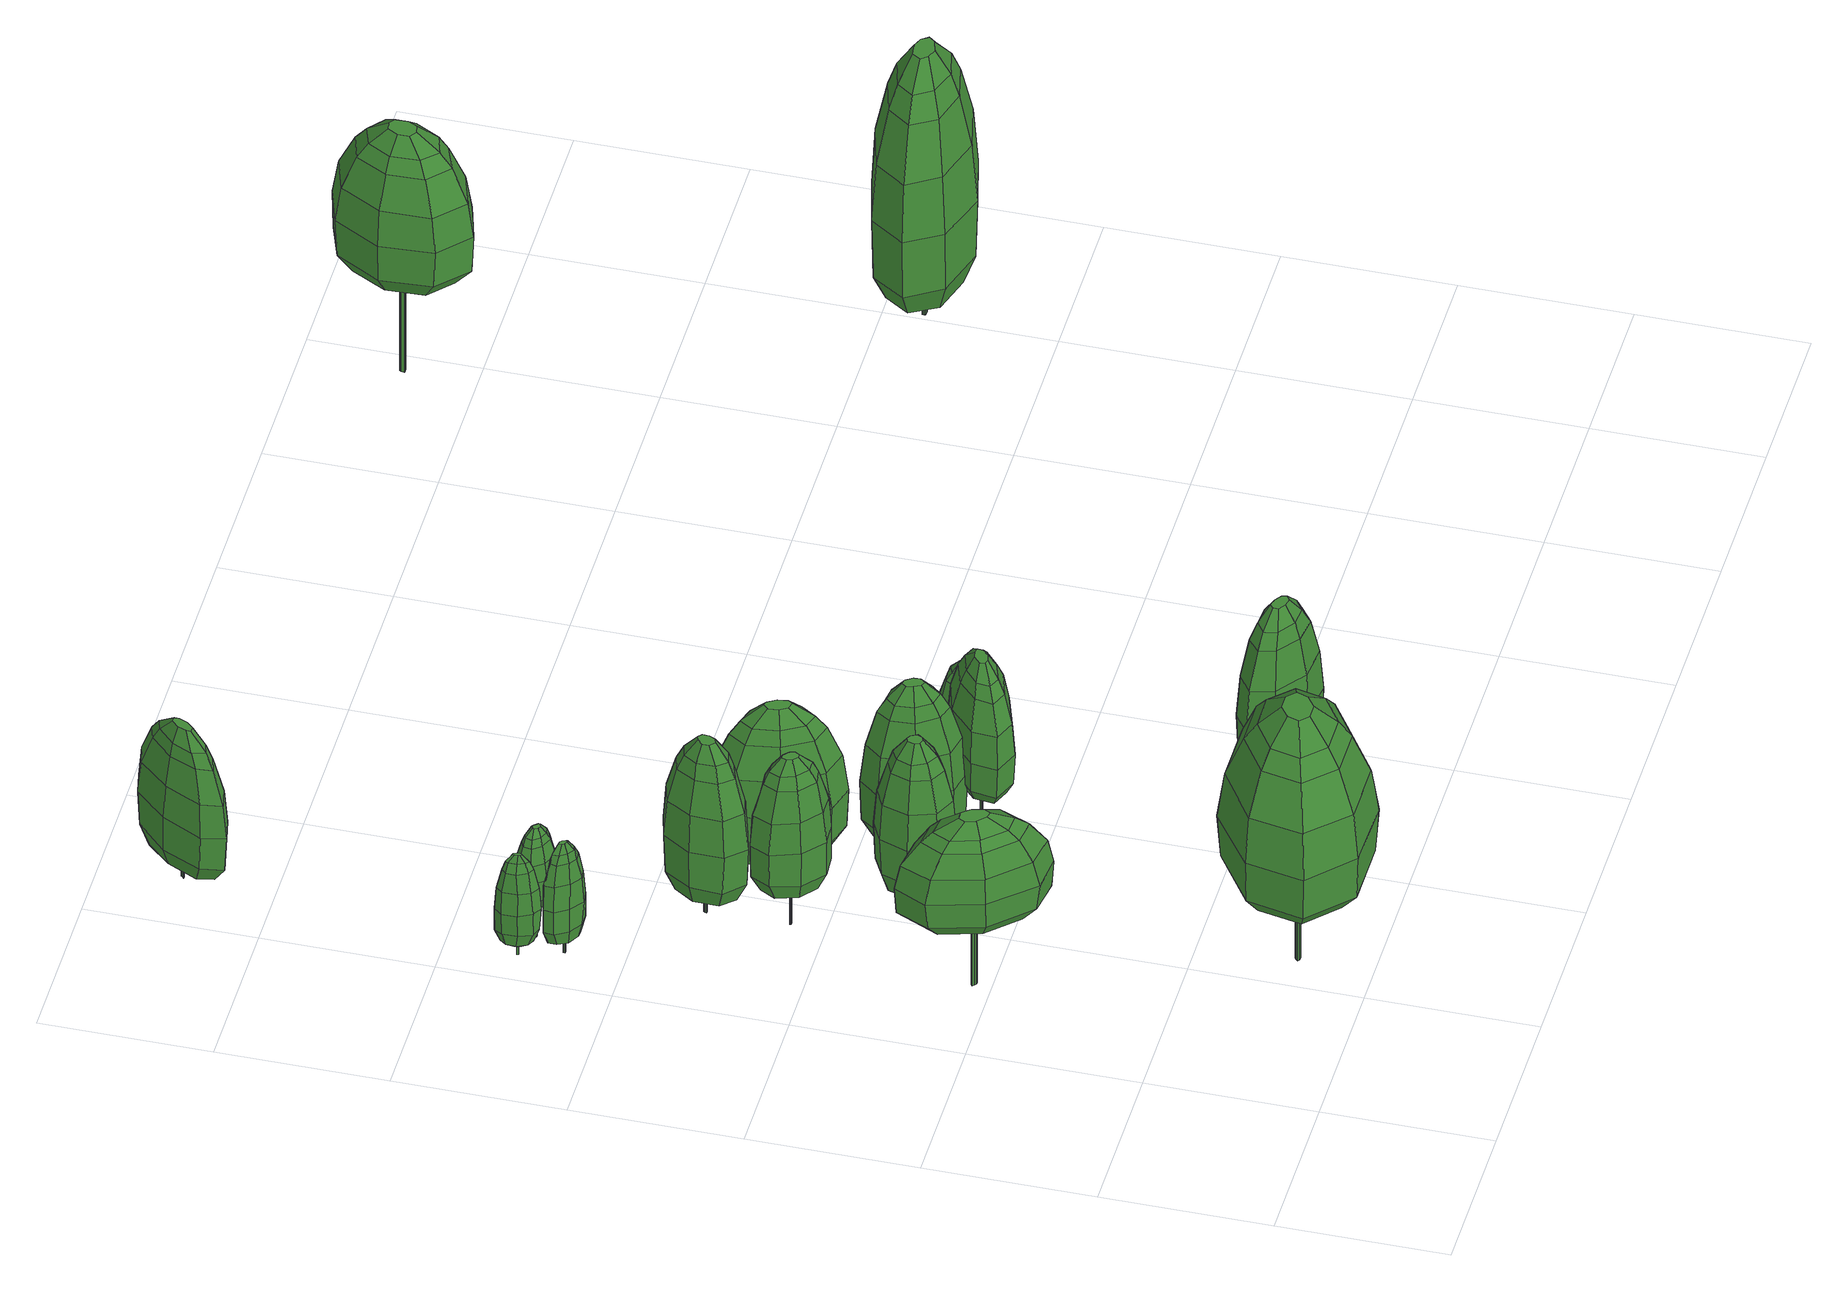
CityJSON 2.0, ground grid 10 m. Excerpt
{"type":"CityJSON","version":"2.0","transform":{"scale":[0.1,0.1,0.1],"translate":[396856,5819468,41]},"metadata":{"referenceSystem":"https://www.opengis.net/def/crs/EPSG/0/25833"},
"CityObjects":{
"tree1":{"type":"SolitaryVegetationObject","attributes":{"h_crown":7.55,"h_trunk":4.5,"X":396861.57,"Y":5819488.93,"Z":42.04,"height":12.05,"crownDiameter":7.1},"geometry":[{"type":"MultiSurface","lod":"2","boundaries":[[[0,1,2,3]],[[1,4,5,2]],[[6,7,8,9]],[[10,11,6,12]],[[13,14,4,1]],[[15,16,17,18]],[[19,18,10,20]],[[16,21,22,17]],[[23,24,16,15]],[[25,13,1,0]],[[14,9,26,4]],[[27,19,20,28]],[[29,30,31,32]],[[8,33,29,34]],[[35,36,37,38]],[[36,39,40,37]],[[38,37,41,42]],[[43,44,39,36]],[[45,46,47,48]],[[11,49,7,6]],[[49,38,42,7]],[[50,51,43,52]],[[7,42,33,8]],[[33,53,30,29]],[[12,6,9,14]],[[4,26,54,5]],[[44,48,27,39]],[[55,45,48,44]],[[42,41,53,33]],[[34,29,32,56]],[[22,35,38,49]],[[57,0,3,58]],[[48,47,19,27]],[[59,50,52,21]],[[60,12,14,13]],[[21,52,35,22]],[[28,20,60,61]],[[40,28,61,62]],[[41,62,63,53]],[[53,63,57,30]],[[30,57,58,31]],[[61,60,13,25]],[[37,40,62,41]],[[46,23,15,47]],[[24,59,21,16]],[[51,55,44,43]],[[63,25,0,57]],[[54,56,32,31,58,3,2,5],[64,65,66,67,68,69,70,71]],[[52,43,36,35]],[[59,24,23,46,45,55,51,50]],[[62,61,25,63]],[[20,10,12,60]],[[71,72,73,64]],[[70,74,72,71]],[[67,75,76,68]],[[66,77,75,67]],[[72,74,78,76,75,77,79,73]],[[64,73,79,65]],[[69,78,74,70]],[[65,79,77,66]],[[68,76,78,69]],[[39,27,28,40]],[[17,22,49,11]],[[9,8,34,26]],[[47,15,18,19]],[[18,17,11,10]],[[26,34,56,54]]]}]},
"tree2":{"type":"SolitaryVegetationObject","attributes":{"h_crown":13,"h_trunk":5.01,"X":396868.35,"Y":5819472.35,"Z":41.76,"height":18.01,"crownDiameter":10.18},"geometry":[{"type":"MultiSurface","lod":"2","boundaries":[[[80,81,82,83]],[[84,85,86,87]],[[88,89,90,91]],[[92,93,89,88]],[[94,95,96,97]],[[98,99,100,101]],[[102,103,104,105]],[[101,100,106,107]],[[108,109,98,110]],[[109,111,99,98]],[[83,82,112,85]],[[113,114,115,116]],[[107,106,102,117]],[[118,110,119,120]],[[121,122,81,80]],[[91,90,121,114]],[[123,91,114,113]],[[124,84,87,125]],[[126,127,84,124]],[[128,123,113,129]],[[99,130,128,100]],[[131,132,133,130]],[[134,105,135,95]],[[129,113,116,103]],[[116,115,127,126]],[[105,104,136,135]],[[120,119,137,122]],[[85,112,138,86]],[[93,139,118,89]],[[114,121,80,115]],[[115,80,83,127]],[[135,136,140,141]],[[133,88,91,123]],[[100,128,129,106]],[[127,83,85,84]],[[130,133,123,128]],[[90,120,122,121]],[[119,101,107,137]],[[117,102,105,134]],[[142,134,95,94]],[[136,124,125,140]],[[122,137,143,81]],[[137,107,117,143]],[[125,87,86,138,97,96,141,140],[144,145,146,147,148,149,150,151]],[[106,129,103,102]],[[143,117,134,142]],[[139,108,110,118]],[[81,143,142,82]],[[92,132,131,111,109,108,139,93]],[[89,118,120,90]],[[132,92,88,133]],[[112,94,97,138]],[[95,135,141,96]],[[103,116,126,104]],[[82,142,94,112]],[[111,131,130,99]],[[104,126,124,136]],[[110,98,101,119]],[[152,153,154,155,156,157,158,159]],[[151,152,159,144]],[[150,153,152,151]],[[149,154,153,150]],[[148,155,154,149]],[[147,156,155,148]],[[146,157,156,147]],[[145,158,157,146]],[[144,159,158,145]]]}]},
"tree3":{"type":"SolitaryVegetationObject","attributes":{"h_crown":6.6,"h_trunk":0.68,"X":396857.59,"Y":5819513.77,"Z":42.16,"height":7.28,"crownDiameter":1.93},"geometry":[{"type":"MultiSurface","lod":"2","boundaries":[[[160,161,162,163]],[[164,165,166,167]],[[168,169,170,171]],[[172,168,171,173]],[[167,166,174,175]],[[176,177,168,172]],[[171,170,178,179]],[[173,171,179,180]],[[181,182,183,184]],[[185,181,184,165]],[[180,179,181,185]],[[186,187,188,189]],[[184,183,187,186]],[[165,184,186,166]],[[190,172,173,191]],[[192,164,167,193]],[[191,173,180,194]],[[166,186,189,174]],[[194,180,185,195]],[[196,197,198,199]],[[198,195,164,192]],[[200,176,172,190]],[[199,198,192,201]],[[201,192,193,202]],[[177,203,169,168]],[[193,167,175,204]],[[205,206,207,208]],[[209,201,202,210]],[[211,199,201,209]],[[210,202,212,213]],[[208,207,197,196]],[[203,177,176,200,214,215,216,217]],[[218,196,199,211]],[[202,193,204,212]],[[215,214,206,205]],[[178,219,220,182]],[[197,194,195,198]],[[214,200,190,206]],[[206,190,191,207]],[[170,221,219,178]],[[169,222,221,170]],[[207,191,194,197]],[[203,217,222,169]],[[182,220,223,183]],[[224,208,196,218]],[[225,205,208,224]],[[220,211,209,223]],[[195,185,165,164]],[[223,209,210,226]],[[219,218,211,220]],[[179,178,182,181]],[[187,226,227,188]],[[226,210,213,227]],[[183,223,226,187]],[[221,224,218,219]],[[217,216,225,222]],[[189,188,227,213,212,204,175,174]],[[216,215,205,225]],[[222,225,224,221]]]}]},
"tree4":{"type":"SolitaryVegetationObject","attributes":{"h_crown":6.8,"h_trunk":1.1,"X":396858.52,"Y":5819511.37,"Z":42.11,"height":7.9,"crownDiameter":2.08},"geometry":[{"type":"MultiSurface","lod":"2","boundaries":[[[228,229,230,231]],[[232,231,230,233]],[[234,229,228,235]],[[235,228,231,232]],[[233,230,229,234]],[[236,237,238,239]],[[240,241,242,243]],[[244,240,243,245]],[[239,238,246,247]],[[248,249,240,244]],[[243,242,250,251]],[[245,243,251,252]],[[253,254,255,256]],[[257,253,256,237]],[[252,251,253,257]],[[258,259,260,261]],[[256,255,259,258]],[[237,256,258,238]],[[262,244,245,263]],[[264,236,239,265]],[[263,245,252,266]],[[238,258,261,246]],[[266,252,257,267]],[[268,269,270,271]],[[270,267,236,264]],[[272,248,244,262]],[[271,270,264,273]],[[273,264,265,274]],[[249,275,241,240]],[[265,239,247,276]],[[277,278,279,280]],[[281,273,274,282]],[[283,271,273,281]],[[282,274,284,285]],[[280,279,269,268]],[[275,249,248,272,286,287,288,289]],[[290,268,271,283]],[[274,265,276,284]],[[287,286,278,277]],[[250,291,292,254]],[[269,266,267,270]],[[286,272,262,278]],[[278,262,263,279]],[[242,293,291,250]],[[241,294,293,242]],[[279,263,266,269]],[[275,289,294,241]],[[254,292,295,255]],[[296,280,268,290]],[[297,277,280,296]],[[292,283,281,295]],[[267,257,237,236]],[[295,281,282,298]],[[291,290,283,292]],[[251,250,254,253]],[[259,298,299,260]],[[298,282,285,299]],[[255,295,298,259]],[[293,296,290,291]],[[289,288,297,294]],[[261,260,299,285,284,276,247,246],[233,234,235,232]],[[288,287,277,297]],[[294,297,296,293]]]}]},
"tree5":{"type":"SolitaryVegetationObject","attributes":{"h_crown":5.58,"h_trunk":2.33,"X":396859.33,"Y":5819513.14,"Z":42.19,"height":7.91,"crownDiameter":2.29},"geometry":[{"type":"MultiSurface","lod":"2","boundaries":[[[300,301,302,303]],[[304,305,306,307]],[[308,309,310,311]],[[312,313,309,308]],[[314,315,316,317]],[[318,319,320,321]],[[322,323,324,325]],[[321,320,326,327]],[[328,329,318,330]],[[329,331,319,318]],[[303,302,332,305]],[[333,334,335,336]],[[327,326,322,337]],[[338,330,339,340]],[[341,342,301,300]],[[311,310,341,334]],[[343,311,334,333]],[[344,304,307,345]],[[346,347,304,344]],[[348,343,333,349]],[[319,350,348,320]],[[351,352,353,350]],[[354,325,355,315]],[[349,333,336,323]],[[336,335,347,346]],[[325,324,356,355]],[[340,339,357,342]],[[305,332,358,306]],[[313,359,338,309]],[[334,341,300,335]],[[335,300,303,347]],[[355,356,360,361]],[[353,308,311,343]],[[320,348,349,326]],[[347,303,305,304]],[[350,353,343,348]],[[310,340,342,341]],[[339,321,327,357]],[[337,322,325,354]],[[362,354,315,314]],[[356,344,345,360]],[[342,357,363,301]],[[357,327,337,363]],[[345,307,306,358,317,316,361,360],[364,365,366,367]],[[326,349,323,322]],[[363,337,354,362]],[[359,328,330,338]],[[301,363,362,302]],[[312,352,351,331,329,328,359,313]],[[309,338,340,310]],[[352,312,308,353]],[[332,314,317,358]],[[315,355,361,316]],[[323,336,346,324]],[[302,362,314,332]],[[331,351,350,319]],[[324,346,344,356]],[[330,318,321,339]],[[368,369,370,371]],[[367,368,371,364]],[[366,369,368,367]],[[365,370,369,366]],[[364,371,370,365]]]}]},
"tree6":{"type":"SolitaryVegetationObject","attributes":{"h_crown":9.07,"h_trunk":2.97,"X":396864.07,"Y":5819499.95,"Z":42,"height":12.03,"crownDiameter":4.07},"geometry":[{"type":"MultiSurface","lod":"2","boundaries":[[[372,373,374,375]],[[376,377,378,379]],[[380,381,382,383]],[[384,385,386,387]],[[388,389,385,384]],[[390,391,389,388]],[[392,393,394,395]],[[396,397,398,399]],[[382,400,401,402]],[[394,403,404,405]],[[402,401,393,392]],[[406,383,407,408]],[[375,374,409,377]],[[386,410,373,372]],[[381,411,400,382]],[[412,387,413,414]],[[413,372,375,415]],[[408,407,416,410]],[[387,386,372,413]],[[391,417,406,389]],[[377,409,418,378]],[[415,375,377,376]],[[385,408,410,386]],[[419,388,384,420]],[[405,404,421,422]],[[423,412,414,403]],[[422,421,424,425]],[[414,413,415,426]],[[401,427,423,393]],[[428,419,420,427]],[[420,384,387,412]],[[427,420,412,423]],[[429,376,379,430]],[[426,415,376,429]],[[400,428,427,401]],[[431,432,419,428]],[[433,405,422,397]],[[404,426,429,421]],[[403,414,426,404]],[[421,429,430,424]],[[383,382,402,407]],[[407,402,392,416]],[[397,422,425,398]],[[410,416,434,373]],[[432,390,388,419]],[[395,394,405,433]],[[434,395,433,435]],[[393,423,403,394]],[[374,435,396,409]],[[435,433,397,396]],[[373,434,435,374]],[[409,396,399,418]],[[411,431,428,400]],[[416,392,395,434]],[[390,432,431,411,381,380,417,391]],[[389,406,408,385]],[[430,379,378,418,399,398,425,424],[436,437,438,439]],[[417,380,383,406]],[[436,440,441,437]],[[439,442,440,436]],[[438,443,442,439]],[[443,441,440,442]],[[437,441,443,438]]]}]},
"tree7":{"type":"SolitaryVegetationObject","attributes":{"h_crown":12.15,"h_trunk":0.14,"X":396863.81,"Y":5819504.68,"Z":42.06,"height":12.29,"crownDiameter":4.6},"geometry":[{"type":"MultiSurface","lod":"2","boundaries":[[[444,445,446,447,448]],[[449,447,446,450]],[[451,448,447,449]],[[450,446,445,452]],[[453,444,448,451]],[[452,445,444,453]],[[454,455,456,457]],[[458,459,460,461]],[[462,458,461,463]],[[457,456,464,465]],[[466,467,458,462]],[[461,460,468,469]],[[463,461,469,470]],[[471,472,473,474]],[[475,471,474,455]],[[470,469,471,475]],[[476,477,478,479]],[[474,473,477,476]],[[455,474,476,456]],[[480,462,463,481]],[[482,454,457,483]],[[481,463,470,484]],[[456,476,479,464]],[[484,470,475,485]],[[486,487,488,489]],[[488,485,454,482]],[[490,466,462,480]],[[489,488,482,491]],[[491,482,483,492]],[[467,493,459,458]],[[483,457,465,494]],[[495,496,497,498]],[[499,491,492,500]],[[501,489,491,499]],[[500,492,502,503]],[[498,497,487,486]],[[493,467,466,490,504,505,506,507]],[[508,486,489,501]],[[492,483,494,502]],[[505,504,496,495]],[[468,509,510,472]],[[487,484,485,488]],[[504,490,480,496]],[[496,480,481,497]],[[460,511,509,468]],[[459,512,511,460]],[[497,481,484,487]],[[493,507,512,459]],[[472,510,513,473]],[[514,498,486,508]],[[515,495,498,514]],[[510,501,499,513]],[[485,475,455,454]],[[513,499,500,516]],[[509,508,501,510]],[[469,468,472,471]],[[477,516,517,478]],[[516,500,503,517]],[[473,513,516,477]],[[511,514,508,509]],[[507,506,515,512]],[[479,478,517,503,502,494,465,464],[449,450,452,453,451]],[[506,505,495,515]],[[512,515,514,511]]]}]},
"tree8":{"type":"SolitaryVegetationObject","attributes":{"h_crown":11.42,"h_trunk":0.42,"X":396867.36,"Y":5819493.74,"Z":41.92,"height":11.84,"crownDiameter":4.31},"geometry":[{"type":"MultiSurface","lod":"2","boundaries":[[[518,519,520,521,522]],[[523,521,520,524]],[[525,522,521,523]],[[526,519,518,527]],[[527,518,522,525]],[[524,520,519,526]],[[528,529,530,531]],[[532,533,534,535]],[[536,532,535,537]],[[531,530,538,539]],[[540,541,532,536]],[[535,534,542,543]],[[537,535,543,544]],[[545,546,547,548]],[[549,545,548,529]],[[544,543,545,549]],[[550,551,552,553]],[[548,547,551,550]],[[529,548,550,530]],[[554,536,537,555]],[[556,528,531,557]],[[555,537,544,558]],[[530,550,553,538]],[[558,544,549,559]],[[560,561,562,563]],[[562,559,528,556]],[[564,540,536,554]],[[563,562,556,565]],[[565,556,557,566]],[[541,567,533,532]],[[557,531,539,568]],[[569,570,571,572]],[[573,565,566,574]],[[575,563,565,573]],[[574,566,576,577]],[[572,571,561,560]],[[567,541,540,564,578,579,580,581]],[[582,560,563,575]],[[566,557,568,576]],[[579,578,570,569]],[[542,583,584,546]],[[561,558,559,562]],[[578,564,554,570]],[[570,554,555,571]],[[534,585,583,542]],[[533,586,585,534]],[[571,555,558,561]],[[567,581,586,533]],[[546,584,587,547]],[[588,572,560,582]],[[589,569,572,588]],[[584,575,573,587]],[[559,549,529,528]],[[587,573,574,590]],[[583,582,575,584]],[[543,542,546,545]],[[551,590,591,552]],[[590,574,577,591]],[[547,587,590,551]],[[585,588,582,583]],[[581,580,589,586]],[[553,552,591,577,576,568,539,538],[525,523,524,526,527]],[[580,579,569,589]],[[586,589,588,585]]]}]},
"tree9":{"type":"SolitaryVegetationObject","attributes":{"h_crown":10.66,"h_trunk":2.84,"X":396866.33,"Y":5819501.28,"Z":42.1,"height":13.5,"crownDiameter":6.11},"geometry":[{"type":"MultiSurface","lod":"2","boundaries":[[[592,593,594,595]],[[596,597,598,599]],[[600,601,602,603]],[[604,605,606,607]],[[608,609,605,604]],[[610,611,609,608]],[[612,613,614,615]],[[616,617,618,619]],[[602,620,621,622]],[[614,623,624,625]],[[622,621,613,612]],[[626,603,627,628]],[[595,594,629,597]],[[606,630,593,592]],[[601,631,620,602]],[[632,607,633,634]],[[633,592,595,635]],[[628,627,636,630]],[[607,606,592,633]],[[611,637,626,609]],[[597,629,638,598]],[[635,595,597,596]],[[605,628,630,606]],[[639,608,604,640]],[[625,624,641,642]],[[643,632,634,623]],[[642,641,644,645]],[[634,633,635,646]],[[621,647,643,613]],[[648,639,640,647]],[[640,604,607,632]],[[647,640,632,643]],[[649,596,599,650]],[[646,635,596,649]],[[620,648,647,621]],[[651,652,639,648]],[[653,625,642,617]],[[624,646,649,641]],[[623,634,646,624]],[[641,649,650,644]],[[603,602,622,627]],[[627,622,612,636]],[[617,642,645,618]],[[630,636,654,593]],[[652,610,608,639]],[[615,614,625,653]],[[654,615,653,655]],[[613,643,623,614]],[[594,655,616,629]],[[655,653,617,616]],[[593,654,655,594]],[[629,616,619,638]],[[631,651,648,620]],[[636,612,615,654]],[[610,652,651,631,601,600,637,611]],[[609,626,628,605]],[[650,599,598,638,619,618,645,644],[656,657,658,659,660,661,662]],[[637,600,603,626]],[[657,663,664,658]],[[656,665,663,657]],[[659,666,667,660]],[[661,668,669,662]],[[669,668,667,666,664,663,665]],[[662,669,665,656]],[[660,667,668,661]],[[658,664,666,659]]]}]},
"tree10":{"type":"SolitaryVegetationObject","attributes":{"h_crown":9.51,"h_trunk":1.4,"X":396859.13,"Y":5819533.1,"Z":42.48,"height":10.9,"crownDiameter":5.07},"geometry":[{"type":"MultiSurface","lod":"2","boundaries":[[[670,671,672,673,674]],[[675,674,673,676]],[[676,673,672,677]],[[677,672,671,678]],[[679,670,674,675]],[[678,671,670,679]],[[680,681,682,683]],[[684,685,686,687]],[[688,684,687,689]],[[683,682,690,691]],[[692,693,684,688]],[[687,686,694,695]],[[689,687,695,696]],[[697,698,699,700]],[[701,697,700,681]],[[696,695,697,701]],[[702,703,704,705]],[[700,699,703,702]],[[681,700,702,682]],[[706,688,689,707]],[[708,680,683,709]],[[707,689,696,710]],[[682,702,705,690]],[[710,696,701,711]],[[712,713,714,715]],[[714,711,680,708]],[[716,692,688,706]],[[715,714,708,717]],[[717,708,709,718]],[[693,719,685,684]],[[709,683,691,720]],[[721,722,723,724]],[[725,717,718,726]],[[727,715,717,725]],[[726,718,728,729]],[[724,723,713,712]],[[719,693,692,716,730,731,732,733]],[[734,712,715,727]],[[718,709,720,728]],[[731,730,722,721]],[[694,735,736,698]],[[713,710,711,714]],[[730,716,706,722]],[[722,706,707,723]],[[686,737,735,694]],[[685,738,737,686]],[[723,707,710,713]],[[719,733,738,685]],[[698,736,739,699]],[[740,724,712,734]],[[741,721,724,740]],[[736,727,725,739]],[[711,701,681,680]],[[739,725,726,742]],[[735,734,727,736]],[[695,694,698,697]],[[703,742,743,704]],[[742,726,729,743]],[[699,739,742,703]],[[737,740,734,735]],[[733,732,741,738]],[[705,704,743,729,728,720,691,690],[675,676,677,678,679]],[[732,731,721,741]],[[738,741,740,737]]]}]},
"tree11":{"type":"SolitaryVegetationObject","attributes":{"h_crown":10.8,"h_trunk":1.89,"X":396871.12,"Y":5819494.81,"Z":41.96,"height":12.69,"crownDiameter":4.87},"geometry":[{"type":"MultiSurface","lod":"2","boundaries":[[[744,745,746,747,748,749]],[[750,748,747,751]],[[752,749,748,750]],[[751,747,746,753]],[[754,745,744,755]],[[755,744,749,752]],[[753,746,745,754]],[[756,757,758,759]],[[760,761,762,763]],[[764,760,763,765]],[[759,758,766,767]],[[768,769,760,764]],[[763,762,770,771]],[[765,763,771,772]],[[773,774,775,776]],[[777,773,776,757]],[[772,771,773,777]],[[778,779,780,781]],[[776,775,779,778]],[[757,776,778,758]],[[782,764,765,783]],[[784,756,759,785]],[[783,765,772,786]],[[758,778,781,766]],[[786,772,777,787]],[[788,789,790,791]],[[790,787,756,784]],[[792,768,764,782]],[[791,790,784,793]],[[793,784,785,794]],[[769,795,761,760]],[[785,759,767,796]],[[797,798,799,800]],[[801,793,794,802]],[[803,791,793,801]],[[802,794,804,805]],[[800,799,789,788]],[[795,769,768,792,806,807,808,809]],[[810,788,791,803]],[[794,785,796,804]],[[807,806,798,797]],[[770,811,812,774]],[[789,786,787,790]],[[806,792,782,798]],[[798,782,783,799]],[[762,813,811,770]],[[761,814,813,762]],[[799,783,786,789]],[[795,809,814,761]],[[774,812,815,775]],[[816,800,788,810]],[[817,797,800,816]],[[812,803,801,815]],[[787,777,757,756]],[[815,801,802,818]],[[811,810,803,812]],[[771,770,774,773]],[[779,818,819,780]],[[818,802,805,819]],[[775,815,818,779]],[[813,816,810,811]],[[809,808,817,814]],[[781,780,819,805,804,796,767,766],[752,750,751,753,754,755]],[[808,807,797,817]],[[814,817,816,813]]]}]},
"tree12":{"type":"SolitaryVegetationObject","attributes":{"h_crown":9.44,"h_trunk":3.48,"X":396873.85,"Y":5819491.66,"Z":41.95,"height":12.92,"crownDiameter":5.02},"geometry":[{"type":"MultiSurface","lod":"2","boundaries":[[[820,821,822,823]],[[824,825,826,827]],[[828,829,830,831]],[[832,833,829,828]],[[834,835,836,837]],[[838,839,840,841]],[[842,843,844,845]],[[841,840,846,847]],[[848,849,838,850]],[[849,851,839,838]],[[823,822,852,825]],[[853,854,855,856]],[[847,846,842,857]],[[858,850,859,860]],[[861,862,821,820]],[[831,830,861,854]],[[863,831,854,853]],[[864,824,827,865]],[[866,867,824,864]],[[868,863,853,869]],[[839,870,868,840]],[[871,872,873,870]],[[874,845,875,835]],[[869,853,856,843]],[[856,855,867,866]],[[845,844,876,875]],[[860,859,877,862]],[[825,852,878,826]],[[833,879,858,829]],[[854,861,820,855]],[[855,820,823,867]],[[875,876,880,881]],[[873,828,831,863]],[[840,868,869,846]],[[867,823,825,824]],[[870,873,863,868]],[[830,860,862,861]],[[859,841,847,877]],[[857,842,845,874]],[[882,874,835,834]],[[876,864,865,880]],[[862,877,883,821]],[[877,847,857,883]],[[865,827,826,878,837,836,881,880],[884,885,886,887,888,889,890]],[[846,869,843,842]],[[883,857,874,882]],[[879,848,850,858]],[[821,883,882,822]],[[832,872,871,851,849,848,879,833]],[[829,858,860,830]],[[872,832,828,873]],[[852,834,837,878]],[[835,875,881,836]],[[843,856,866,844]],[[822,882,834,852]],[[851,871,870,839]],[[844,866,864,876]],[[850,838,841,859]],[[891,892,893,894,895,896,897]],[[890,891,897,884]],[[889,892,891,890]],[[888,893,892,889]],[[887,894,893,888]],[[886,895,894,887]],[[885,896,895,886]],[[884,897,896,885]]]}]},
"tree13":{"type":"SolitaryVegetationObject","attributes":{"h_crown":12.24,"h_trunk":0.92,"X":396882.47,"Y":5819476.95,"Z":41.67,"height":13.16,"crownDiameter":5.13},"geometry":[{"type":"MultiSurface","lod":"2","boundaries":[[[898,899,900,901,902,903,904]],[[905,903,902,906]],[[907,904,903,905]],[[906,902,901,908]],[[909,900,899,910]],[[911,898,904,907]],[[910,899,898,911]],[[908,901,900,909]],[[912,913,914,915]],[[916,917,918,919]],[[920,916,919,921]],[[915,914,922,923]],[[924,925,916,920]],[[919,918,926,927]],[[921,919,927,928]],[[929,930,931,932]],[[933,929,932,913]],[[928,927,929,933]],[[934,935,936,937]],[[932,931,935,934]],[[913,932,934,914]],[[938,920,921,939]],[[940,912,915,941]],[[939,921,928,942]],[[914,934,937,922]],[[942,928,933,943]],[[944,945,946,947]],[[946,943,912,940]],[[948,924,920,938]],[[947,946,940,949]],[[949,940,941,950]],[[925,951,917,916]],[[941,915,923,952]],[[953,954,955,956]],[[957,949,950,958]],[[959,947,949,957]],[[958,950,960,961]],[[956,955,945,944]],[[951,925,924,948,962,963,964,965]],[[966,944,947,959]],[[950,941,952,960]],[[963,962,954,953]],[[926,967,968,930]],[[945,942,943,946]],[[962,948,938,954]],[[954,938,939,955]],[[918,969,967,926]],[[917,970,969,918]],[[955,939,942,945]],[[951,965,970,917]],[[930,968,971,931]],[[972,956,944,966]],[[973,953,956,972]],[[968,959,957,971]],[[943,933,913,912]],[[971,957,958,974]],[[967,966,959,968]],[[927,926,930,929]],[[935,974,975,936]],[[974,958,961,975]],[[931,971,974,935]],[[969,972,966,967]],[[965,964,973,970]],[[937,936,975,961,960,952,923,922],[907,905,906,908,909,910,911]],[[964,963,953,973]],[[970,973,972,969]]]}]},
"tree14":{"type":"SolitaryVegetationObject","attributes":{"h_crown":8.35,"h_trunk":0.17,"X":396877.53,"Y":5819493.47,"Z":42.59,"height":8.52,"crownDiameter":3.03},"geometry":[{"type":"MultiSurface","lod":"2","boundaries":[[[976,977,978,979]],[[980,979,978,981]],[[981,978,977,982]],[[982,977,976,983]],[[983,976,979,980]],[[984,985,986,987]],[[988,989,990,991]],[[992,988,991,993]],[[987,986,994,995]],[[996,997,988,992]],[[991,990,998,999]],[[993,991,999,1000]],[[1001,1002,1003,1004]],[[1005,1001,1004,985]],[[1000,999,1001,1005]],[[1006,1007,1008,1009]],[[1004,1003,1007,1006]],[[985,1004,1006,986]],[[1010,992,993,1011]],[[1012,984,987,1013]],[[1011,993,1000,1014]],[[986,1006,1009,994]],[[1014,1000,1005,1015]],[[1016,1017,1018,1019]],[[1018,1015,984,1012]],[[1020,996,992,1010]],[[1019,1018,1012,1021]],[[1021,1012,1013,1022]],[[997,1023,989,988]],[[1013,987,995,1024]],[[1025,1026,1027,1028]],[[1029,1021,1022,1030]],[[1031,1019,1021,1029]],[[1030,1022,1032,1033]],[[1028,1027,1017,1016]],[[1023,997,996,1020,1034,1035,1036,1037]],[[1038,1016,1019,1031]],[[1022,1013,1024,1032]],[[1035,1034,1026,1025]],[[998,1039,1040,1002]],[[1017,1014,1015,1018]],[[1034,1020,1010,1026]],[[1026,1010,1011,1027]],[[990,1041,1039,998]],[[989,1042,1041,990]],[[1027,1011,1014,1017]],[[1023,1037,1042,989]],[[1002,1040,1043,1003]],[[1044,1028,1016,1038]],[[1045,1025,1028,1044]],[[1040,1031,1029,1043]],[[1015,1005,985,984]],[[1043,1029,1030,1046]],[[1039,1038,1031,1040]],[[999,998,1002,1001]],[[1007,1046,1047,1008]],[[1046,1030,1033,1047]],[[1003,1043,1046,1007]],[[1041,1044,1038,1039]],[[1037,1036,1045,1042]],[[1009,1008,1047,1033,1032,1024,995,994],[981,982,983,980]],[[1036,1035,1025,1045]],[[1042,1045,1044,1041]]]}]},
"tree15":{"type":"SolitaryVegetationObject","attributes":{"h_crown":9.69,"h_trunk":7.72,"X":396903.51,"Y":5819531.94,"Z":42.81,"height":17.41,"crownDiameter":7.45},"geometry":[{"type":"MultiSurface","lod":"2","boundaries":[[[1048,1049,1050,1051]],[[1049,1052,1053,1050]],[[1054,1055,1056,1057]],[[1058,1059,1054,1060]],[[1061,1062,1052,1049]],[[1063,1064,1065,1066]],[[1067,1066,1058,1068]],[[1064,1069,1070,1065]],[[1071,1072,1064,1063]],[[1073,1061,1049,1048]],[[1062,1057,1074,1052]],[[1075,1067,1068,1076]],[[1077,1078,1079,1080]],[[1056,1081,1077,1082]],[[1083,1084,1085,1086]],[[1084,1087,1088,1085]],[[1086,1085,1089,1090]],[[1091,1092,1087,1084]],[[1093,1094,1095,1096]],[[1059,1097,1055,1054]],[[1097,1086,1090,1055]],[[1098,1099,1091,1100]],[[1055,1090,1081,1056]],[[1081,1101,1078,1077]],[[1060,1054,1057,1062]],[[1052,1074,1102,1053]],[[1092,1096,1075,1087]],[[1103,1093,1096,1092]],[[1090,1089,1101,1081]],[[1082,1077,1080,1104]],[[1070,1083,1086,1097]],[[1105,1048,1051,1106]],[[1096,1095,1067,1075]],[[1107,1098,1100,1069]],[[1108,1060,1062,1061]],[[1069,1100,1083,1070]],[[1076,1068,1108,1109]],[[1088,1076,1109,1110]],[[1089,1110,1111,1101]],[[1101,1111,1105,1078]],[[1078,1105,1106,1079]],[[1109,1108,1061,1073]],[[1085,1088,1110,1089]],[[1094,1071,1063,1095]],[[1072,1107,1069,1064]],[[1099,1103,1092,1091]],[[1111,1073,1048,1105]],[[1102,1104,1080,1079,1106,1051,1050,1053],[1112,1113,1114,1115,1116,1117,1118]],[[1100,1091,1084,1083]],[[1107,1072,1071,1094,1093,1103,1099,1098]],[[1110,1109,1073,1111]],[[1068,1058,1060,1108]],[[1118,1119,1120,1112]],[[1117,1121,1119,1118]],[[1114,1122,1123,1115]],[[1113,1124,1122,1114]],[[1119,1121,1125,1123,1122,1124,1120]],[[1112,1120,1124,1113]],[[1116,1125,1121,1117]],[[1115,1123,1125,1116]],[[1087,1075,1076,1088]],[[1065,1070,1097,1059]],[[1057,1056,1082,1074]],[[1095,1063,1066,1067]],[[1066,1065,1059,1058]],[[1074,1082,1104,1102]]]}]},
"tree16":{"type":"SolitaryVegetationObject","attributes":{"h_crown":18.59,"h_trunk":0.41,"X":396914.06,"Y":5819505.12,"Z":43.9,"height":19,"crownDiameter":7.58},"geometry":[{"type":"MultiSurface","lod":"2","boundaries":[[[1126,1127,1128,1129,1130,1131,1132,1133]],[[1134,1131,1130,1135]],[[1136,1132,1131,1134]],[[1137,1133,1132,1136]],[[1135,1130,1129,1138]],[[1139,1128,1127,1140]],[[1141,1126,1133,1137]],[[1140,1127,1126,1141]],[[1138,1129,1128,1139]],[[1142,1143,1144,1145]],[[1146,1147,1148,1149]],[[1150,1146,1149,1151]],[[1145,1144,1152,1153]],[[1154,1155,1146,1150]],[[1149,1148,1156,1157]],[[1151,1149,1157,1158]],[[1159,1160,1161,1162]],[[1163,1159,1162,1143]],[[1158,1157,1159,1163]],[[1164,1165,1166,1167]],[[1162,1161,1165,1164]],[[1143,1162,1164,1144]],[[1168,1150,1151,1169]],[[1170,1142,1145,1171]],[[1169,1151,1158,1172]],[[1144,1164,1167,1152]],[[1172,1158,1163,1173]],[[1174,1175,1176,1177]],[[1176,1173,1142,1170]],[[1178,1154,1150,1168]],[[1177,1176,1170,1179]],[[1179,1170,1171,1180]],[[1155,1181,1147,1146]],[[1171,1145,1153,1182]],[[1183,1184,1185,1186]],[[1187,1179,1180,1188]],[[1189,1177,1179,1187]],[[1188,1180,1190,1191]],[[1186,1185,1175,1174]],[[1181,1155,1154,1178,1192,1193,1194,1195]],[[1196,1174,1177,1189]],[[1180,1171,1182,1190]],[[1193,1192,1184,1183]],[[1156,1197,1198,1160]],[[1175,1172,1173,1176]],[[1192,1178,1168,1184]],[[1184,1168,1169,1185]],[[1148,1199,1197,1156]],[[1147,1200,1199,1148]],[[1185,1169,1172,1175]],[[1181,1195,1200,1147]],[[1160,1198,1201,1161]],[[1202,1186,1174,1196]],[[1203,1183,1186,1202]],[[1198,1189,1187,1201]],[[1173,1163,1143,1142]],[[1201,1187,1188,1204]],[[1197,1196,1189,1198]],[[1157,1156,1160,1159]],[[1165,1204,1205,1166]],[[1204,1188,1191,1205]],[[1161,1201,1204,1165]],[[1199,1202,1196,1197]],[[1195,1194,1203,1200]],[[1167,1166,1205,1191,1190,1182,1153,1152],[1137,1136,1134,1135,1138,1139,1140,1141]],[[1194,1193,1183,1203]],[[1200,1203,1202,1199]]]}]}
},
"vertices":[
[72,219,62],[79,195,62],[63,205,59],[61,212,59],[72,180,62],[61,200,59],[56,172,88],[33,197,88],[34,197,71],[56,174,71],[76,173,104],[56,176,104],[78,170,88],[86,191,71],[77,171,71],[67,189,124],[56,190,124],[56,184,118],[71,182,118],[77,196,118],[85,192,104],[44,203,124],[40,201,118],[60,201,131],[56,202,131],[77,221,71],[56,182,62],[71,218,118],[76,221,104],[32,224,62],[39,239,62],[51,218,59],[48,214,59],[25,228,71],[39,200,62],[34,222,118],[41,236,118],[35,246,104],[27,227,104],[56,234,118],[56,243,104],[34,249,88],[24,229,88],[44,230,124],[56,228,124],[60,212,131],[62,205,131],[72,199,124],[67,216,124],[35,198,104],[49,213,131],[51,217,131],[39,219,124],[34,248,71],[56,201,59],[56,217,131],[51,206,59],[56,237,62],[56,218,59],[51,207,131],[87,190,88],[78,222,88],[56,246,88],[56,245,71],[56,211,59],[55,211,59],[54,210,59],[55,209,59],[56,208,59],[57,208,59],[57,209,59],[57,210,59],[57,210,10],[56,211,10],[57,209,10],[55,209,10],[56,208,10],[54,210,10],[57,208,10],[55,211,10],
[153,85,112],[179,61,112],[177,60,83],[152,84,83],[114,75,68],[145,74,68],[130,53,62],[120,53,62],[117,65,176],[139,65,176],[144,72,166],[115,72,166],[121,52,188],[130,52,188],[159,30,68],[133,12,68],[127,34,62],[135,39,62],[130,22,176],[108,22,176],[103,15,166],[132,15,166],[94,2,112],[68,26,112],[70,27,83],[95,3,83],[96,5,141],[135,5,141],[133,40,188],[126,35,188],[148,34,176],[117,35,188],[164,56,68],[79,60,141],[112,82,141],[110,86,112],[75,61,112],[137,1,112],[152,52,176],[156,31,166],[161,55,166],[151,82,141],[174,59,141],[91,56,166],[88,57,68],[112,48,62],[77,61,83],[111,84,83],[86,32,166],[73,28,141],[95,35,176],[112,40,188],[114,47,188],[99,53,176],[136,3,83],[102,13,68],[83,31,68],[168,27,141],[136,47,62],[135,47,188],[111,40,62],[117,34,62],[170,26,83],[172,26,112],[125,43,62],[126,44,62],[125,45,62],[123,45,62],[122,44,62],[121,43,62],[122,42,62],[124,42,62],[124,42,8],[122,42,8],[121,43,8],[122,44,8],[123,45,8],[125,45,8],[126,44,8],[125,43,8],
[16,458,19],[16,458,12],[16,457,12],[16,457,19],[22,450,30],[19,446,30],[18,449,22],[21,452,22],[15,453,79],[13,457,79],[11,457,73],[14,451,73],[17,451,79],[18,449,73],[17,455,19],[17,456,19],[16,455,84],[15,456,84],[10,456,60],[13,449,60],[18,446,60],[13,448,45],[9,456,45],[10,456,30],[13,448,30],[19,445,45],[14,451,22],[11,457,22],[14,457,19],[15,455,19],[19,454,79],[20,452,73],[22,459,30],[21,459,22],[22,451,60],[22,450,45],[18,467,60],[22,459,60],[22,459,45],[19,467,45],[17,456,84],[19,467,30],[18,465,22],[15,457,84],[17,458,19],[17,463,79],[19,458,79],[20,459,73],[18,464,73],[13,470,30],[14,467,22],[13,470,45],[17,460,19],[15,461,19],[17,458,84],[16,460,84],[15,460,84],[15,459,84],[13,469,60],[10,465,60],[9,465,45],[11,463,73],[13,462,79],[10,465,30],[14,466,73],[14,464,79],[11,463,22],[14,459,19],
[26,434,11],[26,433,11],[25,433,11],[25,434,11],[25,434,19],[25,433,19],[26,433,19],[26,434,19],[35,430,31],[35,424,31],[32,426,22],[33,431,22],[27,428,84],[23,431,84],[22,430,78],[27,427,78],[30,429,84],[32,427,78],[27,431,19],[28,433,19],[27,432,90],[26,432,90],[21,429,64],[28,424,64],[34,425,64],[28,423,47],[20,429,47],[20,429,31],[28,424,31],[35,424,47],[28,426,22],[21,430,22],[24,433,19],[26,431,19],[31,432,84],[32,431,78],[30,439,31],[29,437,22],[35,431,64],[36,430,47],[22,443,64],[30,438,64],[30,439,47],[22,444,47],[27,433,90],[22,444,31],[23,441,22],[24,433,90],[26,435,19],[24,439,84],[28,436,84],[29,437,78],[23,441,78],[16,443,31],[18,441,22],[16,443,47],[24,436,19],[23,436,19],[26,435,90],[25,436,90],[23,436,90],[23,434,90],[16,443,64],[16,437,64],[15,437,47],[18,436,78],[20,435,84],[15,437,31],[19,440,78],[20,439,84],[18,436,22],[23,434,19],
[22,452,58],[23,460,58],[23,460,45],[22,452,45],[29,446,38],[25,452,38],[31,452,36],[32,450,36],[30,448,86],[27,452,86],[25,452,81],[29,447,81],[32,450,91],[31,452,91],[31,460,38],[38,457,38],[35,453,36],[32,454,36],[36,455,86],[39,451,86],[41,451,81],[37,456,81],[45,450,58],[44,443,58],[44,443,45],[45,450,45],[44,450,70],[39,458,70],[33,454,91],[34,453,91],[31,457,86],[36,451,91],[25,458,38],[37,441,70],[28,445,70],[28,444,58],[37,440,58],[39,459,58],[28,456,86],[31,459,81],[26,457,81],[23,452,70],[23,459,70],[36,444,81],[36,443,38],[34,449,36],[37,441,45],[28,444,45],[41,446,81],[43,444,70],[39,447,86],[36,450,91],[34,449,91],[35,446,86],[39,458,45],[42,451,38],[41,445,38],[30,462,70],[31,453,36],[31,453,91],[36,449,36],[36,451,36],[30,462,45],[30,463,58],[33,452,36],[33,451,36],[34,451,36],[34,452,36],[34,452,12],[34,451,12],[33,451,12],[33,452,12],
[61,327,73],[67,339,73],[68,339,50],[62,327,50],[70,312,39],[66,325,39],[76,321,34],[77,317,34],[81,324,130],[84,321,130],[88,324,122],[81,330,122],[71,313,114],[68,324,114],[63,326,94],[68,311,94],[74,315,122],[71,323,122],[78,318,130],[77,321,130],[93,328,94],[98,313,94],[100,312,73],[95,329,73],[81,335,39],[91,327,39],[84,322,34],[81,324,34],[91,316,122],[94,315,114],[90,326,114],[94,300,73],[94,300,50],[99,312,50],[74,330,122],[81,334,114],[72,333,114],[71,334,39],[68,338,94],[85,318,130],[80,301,94],[67,310,73],[80,299,73],[67,310,50],[81,338,94],[78,324,130],[78,324,34],[81,309,122],[81,305,114],[91,305,39],[95,314,39],[93,301,94],[84,315,34],[85,318,34],[80,299,50],[90,306,114],[88,309,122],[80,304,39],[81,315,34],[83,315,130],[81,315,130],[94,329,50],[81,340,73],[81,340,50],[80,320,34],[80,319,34],[81,319,34],[81,320,34],[80,320,10],[80,319,10],[81,320,10],[81,319,10],
[78,366,11],[77,366,11],[77,367,11],[78,368,11],[79,367,11],[78,368,23],[77,367,23],[79,367,23],[77,366,23],[78,366,23],[85,345,41],[71,342,41],[72,348,28],[83,350,28],[69,359,124],[69,370,124],[66,370,114],[66,357,114],[74,353,124],[73,349,114],[76,361,23],[80,362,23],[77,361,134],[74,364,134],[62,372,92],[61,353,92],[71,343,92],[60,352,67],[60,372,67],[61,372,41],[60,353,41],[70,341,67],[65,356,28],[65,371,28],[74,368,23],[74,363,23],[82,355,124],[83,352,114],[96,362,41],[91,363,28],[85,346,92],[85,345,67],[95,380,92],[95,362,92],[96,361,67],[96,381,67],[80,362,134],[96,381,41],[92,378,28],[74,368,134],[82,366,23],[88,374,124],[87,364,124],[90,363,114],[91,377,114],[86,392,41],[84,386,28],[86,393,67],[82,370,23],[80,373,23],[82,366,134],[82,370,134],[80,372,134],[77,371,134],[85,391,92],[71,387,92],[71,389,67],[73,382,114],[74,378,124],[71,388,41],[83,385,114],[82,380,124],[73,383,28],[76,372,23],
[114,257,9],[114,256,9],[113,257,9],[113,258,9],[114,258,9],[113,258,21],[113,257,21],[114,258,21],[114,256,21],[114,257,21],[127,241,39],[114,234,39],[114,240,26],[124,245,26],[107,249,118],[103,257,118],[100,257,109],[104,246,109],[114,245,118],[114,241,109],[114,252,21],[117,254,21],[114,253,128],[111,254,128],[96,257,88],[101,242,88],[114,236,88],[100,241,64],[94,257,64],[95,257,39],[100,241,39],[114,234,64],[103,245,26],[99,257,26],[109,257,21],[110,254,21],[121,249,118],[123,246,109],[133,258,39],[128,258,26],[126,242,88],[128,241,64],[126,273,88],[132,258,88],[133,258,64],[127,274,64],[116,254,128],[127,274,39],[124,270,26],[110,257,128],[118,257,21],[121,266,118],[124,257,118],[127,258,109],[123,269,109],[113,280,39],[113,275,26],[113,281,64],[117,261,21],[114,263,21],[118,257,128],[116,261,128],[114,262,128],[111,261,128],[113,279,88],[101,273,88],[100,274,64],[104,269,109],[106,266,118],[100,273,39],[113,273,109],[113,270,118],[103,270,26],[110,261,21],
[79,354,81],[90,370,81],[90,369,56],[80,353,56],[88,327,43],[86,348,43],[98,338,38],[99,331,38],[104,339,146],[107,334,146],[114,337,136],[106,349,136],[90,328,127],[87,347,127],[81,352,106],[85,326,106],[93,329,136],[91,344,136],[99,331,146],[98,337,146],[122,340,106],[125,313,106],[127,312,81],[123,340,81],[107,356,43],[118,338,43],[108,334,38],[104,340,38],[116,322,136],[120,318,127],[117,338,127],[117,296,81],[116,297,56],[126,312,56],[96,352,136],[106,354,127],[94,358,127],[93,360,43],[91,367,106],[108,328,146],[99,304,106],[83,325,81],[99,301,81],[84,326,56],[108,362,106],[101,340,146],[100,341,38],[101,316,136],[100,311,127],[113,305,43],[121,317,43],[116,299,106],[106,324,38],[109,328,38],[99,302,56],[113,307,127],[110,313,136],[100,309,43],[102,325,38],[106,325,146],[102,326,146],[123,340,56],[108,364,81],[108,363,56],[103,334,38],[102,334,38],[102,333,38],[103,332,38],[104,331,38],[104,332,38],[104,333,38],[102,334,11],[102,333,11],[103,334,11],[103,332,11],[104,331,11],[104,332,11],[104,333,11],
[32,651,15],[31,650,15],[30,650,15],[31,651,15],[32,652,15],[32,652,26],[31,651,26],[30,650,26],[31,650,26],[32,651,26],[25,625,42],[11,622,42],[16,629,30],[26,631,30],[19,643,115],[25,655,115],[23,656,107],[16,640,107],[21,635,115],[17,630,107],[26,644,26],[30,645,26],[27,645,124],[27,648,124],[21,658,87],[10,636,87],[12,623,87],[8,635,65],[20,659,65],[20,659,42],[9,636,42],[11,621,65],[14,639,30],[23,657,30],[29,653,26],[26,647,26],[28,637,115],[27,633,107],[42,643,42],[40,645,30],[25,626,87],[25,624,65],[52,666,87],[42,644,87],[43,643,65],[54,667,65],[30,645,124],[53,666,42],[48,663,30],[29,653,124],[34,649,26],[43,659,115],[37,647,115],[39,646,107],[47,662,107],[51,680,42],[47,673,30],[52,681,65],[37,655,26],[36,658,26],[34,649,124],[36,654,124],[36,657,124],[33,657,124],[50,679,87],[37,676,87],[38,678,65],[36,669,107],[35,665,115],[38,677,42],[45,672,107],[42,667,115],[36,671,30],[33,657,26],
[152,268,10],[152,267,10],[151,267,10],[150,268,10],[150,269,10],[151,269,10],[150,269,22],[150,268,22],[151,269,22],[151,267,22],[152,267,22],[152,268,22],[171,254,41],[161,241,41],[159,248,28],[166,257,28],[148,256,126],[142,265,126],[139,264,117],[148,252,117],[157,254,126],[158,249,117],[154,262,22],[156,265,22],[153,262,136],[150,263,136],[135,262,94],[146,246,94],[161,243,94],[146,244,68],[133,261,68],[134,262,41],[146,245,41],[162,240,68],[147,250,28],[138,263,28],[147,267,22],[150,262,22],[162,260,126],[165,258,117],[169,275,41],[164,273,28],[170,255,94],[171,253,68],[156,290,94],[168,274,94],[169,275,68],[157,292,68],[155,265,136],[156,292,41],[155,286,28],[148,267,136],[155,270,22],[154,281,126],[160,272,126],[163,273,117],[155,285,117],[141,295,41],[144,289,28],[141,296,68],[152,274,22],[149,274,22],[155,269,136],[152,273,136],[149,274,136],[147,271,136],[142,293,94],[133,282,94],[131,283,68],[138,278,117],[141,276,126],[132,282,41],[144,287,117],[146,282,126],[136,279,28],[147,272,22],
[192,259,84],[207,253,84],[206,253,63],[192,258,63],[172,248,53],[189,253,53],[182,242,48],[176,240,48],[174,244,131],[186,248,131],[188,252,123],[172,247,123],[177,240,139],[181,241,139],[198,237,53],[185,225,53],[181,233,48],[185,237,48],[183,229,131],[171,225,131],[169,221,123],[185,226,123],[165,214,84],[150,220,84],[151,221,63],[165,215,63],[166,216,105],[187,223,105],[184,237,139],[180,233,139],[192,237,131],[176,232,139],[199,249,53],[154,236,105],[170,251,105],[170,252,84],[152,236,84],[187,221,84],[193,245,131],[196,237,123],[198,248,123],[191,257,105],[204,252,105],[161,236,123],[159,236,53],[172,236,48],[153,236,63],[170,251,63],[159,225,123],[153,221,105],[164,228,131],[173,233,139],[173,236,139],[165,236,131],[187,222,63],[168,220,53],[158,224,53],[203,237,105],[185,240,48],[184,240,139],[172,233,48],[175,231,48],[204,237,63],[205,237,84],[180,237,48],[179,237,48],[178,237,48],[177,237,48],[177,236,48],[178,236,48],[179,236,48],[179,236,10],[178,236,10],[177,236,10],[177,237,10],[178,237,10],[179,237,10],[180,237,10],
[265,90,7],[266,90,7],[266,89,7],[265,89,7],[264,89,7],[263,90,7],[264,90,7],[263,90,20],[264,89,20],[264,90,20],[265,89,20],[266,89,20],[266,90,20],[265,90,20],[290,94,40],[294,78,40],[287,81,26],[284,93,26],[273,79,128],[261,80,128],[260,77,118],[276,75,118],[280,84,128],[285,82,118],[272,87,20],[271,91,20],[271,87,138],[268,85,138],[259,73,94],[280,71,94],[292,79,94],[281,69,67],[258,72,67],[258,72,40],[281,70,40],[295,78,67],[277,74,26],[260,76,26],[263,85,20],[269,85,20],[278,92,128],[283,92,118],[271,107,40],[270,103,26],[289,93,94],[291,94,67],[249,108,94],[271,106,94],[271,107,67],[248,110,67],[270,90,138],[248,109,40],[252,105,26],[263,86,138],[266,94,20],[256,100,128],[268,99,128],[269,102,118],[253,104,118],[235,101,40],[242,98,26],[234,101,67],[261,94,20],[258,92,20],[266,93,138],[261,94,138],[259,92,138],[259,89,138],[237,100,94],[241,86,94],[239,85,67],[247,87,118],[251,87,128],[239,85,40],[244,97,118],[249,95,128],[245,86,26],[259,88,20],
[216,254,16],[215,254,16],[215,255,16],[216,255,16],[216,255,24],[215,255,24],[215,254,24],[216,254,24],[221,241,37],[211,238,37],[212,242,28],[219,244,28],[209,249,94],[209,256,94],[207,257,88],[207,248,88],[213,246,94],[212,243,88],[214,251,24],[217,251,24],[214,251,101],[213,253,101],[204,258,72],[205,245,72],[211,239,72],[204,245,55],[203,258,55],[204,258,37],[204,245,37],[211,237,55],[207,247,28],[206,257,28],[213,255,24],[213,252,24],[218,247,94],[219,245,88],[227,252,37],[224,252,28],[220,241,72],[221,240,55],[226,264,72],[226,252,72],[227,252,55],[227,265,55],[216,252,101],[227,264,37],[224,262,28],[213,255,101],[218,254,24],[221,260,94],[222,253,94],[224,253,88],[223,262,88],[220,271,37],[219,267,28],[220,272,55],[218,257,24],[216,259,24],[218,254,101],[218,257,101],[216,258,101],[214,258,101],[219,271,72],[210,268,72],[210,269,55],[212,265,88],[213,262,94],[210,269,37],[218,266,88],[218,264,94],[211,265,28],[214,258,24],
[497,634,93],[486,614,93],[478,631,88],[482,638,88],[468,608,93],[473,630,88],[447,614,130],[445,646,130],[446,646,105],[448,615,105],[466,600,153],[449,616,153],[466,597,130],[489,606,105],[466,598,105],[470,617,183],[461,626,183],[456,622,174],[469,610,174],[485,616,174],[488,607,153],[460,643,183],[455,644,174],[473,631,192],[469,634,192],[504,633,105],[454,621,93],[496,635,174],[503,633,153],[464,665,93],[482,671,93],[477,649,88],[472,647,88],[461,673,105],[453,644,93],[465,663,174],[482,668,174],[484,678,153],[462,671,153],[494,657,174],[501,663,153],[485,682,130],[461,674,130],[480,661,183],[490,653,183],[481,638,192],[478,632,192],[483,621,183],[491,636,183],[448,646,153],[472,647,192],[477,648,192],[468,657,183],[484,681,105],[469,634,88],[481,645,192],[468,641,88],[496,658,93],[482,645,88],[469,641,192],[490,604,130],[505,633,130],[503,665,130],[502,664,105],[476,640,88],[475,641,88],[474,640,88],[474,638,88],[475,638,88],[476,638,88],[476,639,88],[476,639,18],[476,640,18],[476,638,18],[474,640,18],[474,638,18],[475,641,18],[475,638,18],
[581,372,29],[582,372,29],[582,371,29],[582,370,29],[581,370,29],[579,370,29],[579,371,29],[579,372,29],[579,370,48],[581,370,48],[579,371,48],[579,372,48],[582,370,48],[582,371,48],[582,372,48],[581,372,48],[613,391,76],[625,370,76],[615,370,56],[605,386,56],[597,360,204],[580,356,204],[580,351,189],[602,356,189],[604,371,204],[612,371,189],[591,371,48],[588,376,48],[590,371,219],[587,367,219],[580,344,155],[610,351,155],[623,370,155],[613,349,116],[580,341,116],[580,342,76],[612,350,76],[627,370,116],[604,355,56],[580,349,56],[580,364,48],[588,366,48],[598,382,204],[603,385,189],[581,400,76],[581,393,56],[611,390,155],[614,392,116],[551,391,155],[581,399,155],[581,401,116],[549,393,116],[587,375,219],[549,392,76],[557,387,56],[580,365,219],[581,378,48],[564,382,204],[581,387,204],[581,392,189],[559,386,189],[536,372,76],[547,372,56],[535,372,116],[573,376,48],[570,371,48],[581,377,219],[574,376,219],[571,371,219],[574,367,219],[538,372,155],[550,353,155],[548,351,116],[558,357,189],[564,361,204],[549,351,76],[549,372,189],[557,372,204],[556,356,56],[573,366,48]
]}
